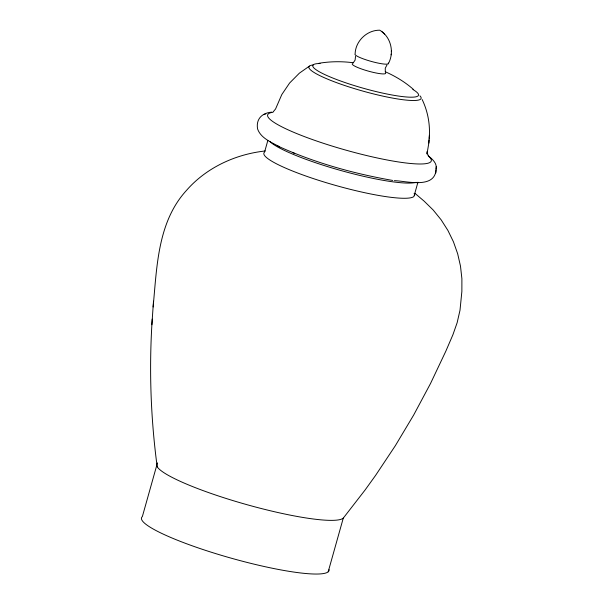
<?xml version="1.0" encoding="UTF-8"?>
<svg xmlns="http://www.w3.org/2000/svg" width="604" height="604" viewBox="0 0 604 604"><rect width="100%" height="100%" fill="white"/><g stroke="black" fill="none" stroke-linecap="round" stroke-linejoin="round"><path stroke-width="0.91" d="M429.195 138.376C430.358 125.096 427.942 111.536 422.151 99.524M152.238 319.123C148.954 368.342 150.66 417.877 157.191 466.771M388.281 63.767C394.616 52.563 391.037 36.784 379.75 30.2C366.96 30.011 355.439 41.11 355.122 53.907A17.38 2.597 15.7 0 0 371.52 61.487A17.38 2.597 15.7 0 0 388.327 63.073M153.122 306.968C156.934 266.84 157.576 222.03 186.432 190.464C206.296 167.648 235.477 154.201 265.292 150.97M391.166 54.836L391.218 54.126M391.362 51.68L391.407 51M427.156 151.634L426.998 154.005L428.832 143.027L429.406 135.304M428.832 143.027L429.036 139.917M394.314 180.664C405.594 180.822 434.095 189.18 435.997 170.373M436.065 169.248C437.424 163.284 432.2 159.026 428.115 155.726M435.824 172.948L436.239 166.696M151.861 324.756L153.507 301.192M157.448 462.891L142.363 516.571A97.403 14.564 15.7 0 0 229.377 557.658A97.403 14.564 15.7 0 0 329.112 569.693M267.836 140.475L264.575 152.087A78.286 11.71 15.7 0 0 328.614 183.397A78.286 11.71 15.7 0 0 413.929 196.481L417.945 182.197M328.183 571.807L343.276 518.134L365.141 489.927L375.56 475.439L395.333 445.707L413.664 415.054L430.509 383.532L445.82 351.218L452.894 334.79L457.137 322.725L460.006 310.237L461.871 291.445L461.894 278.723L460.49 266.115L457.666 253.763L453.461 241.834L447.926 230.471L441.139 219.818L433.174 210.003L424.136 201.147L414.94 193.333M386.968 64.998L385.276 68.161L385.299 71.982M353.068 63.088L355.092 60.128L355.545 56.323M273.287 111.732L275.56 108.984L281.804 94.556L289.588 83.042L299.358 73.182L309.422 66.123M271.74 112.133C261.962 112.888 255.839 119.147 257.583 128.931C260.8 138.301 271.649 142.378 279.554 146.81M263.367 114.662L265.828 113.922M318.92 63.284C330.192 61.397 341.766 61.253 353.098 62.725M392.698 180.445C353.234 173.544 314.231 162.687 277.734 146.009M385.714 71.936C395.673 76.391 405.141 82.114 413.34 89.347M292.94 152.684L294.314 153.288M384.597 34.088L382.113 31.823M428.923 156.73L427.707 154.36L427.209 151.74M429.406 157.017A84.983 12.707 15.7 0 1 343.419 149.437A84.983 12.707 15.7 0 1 273.008 112.246M412.849 89.46A54.926 8.214 15.7 0 1 363.925 88.41A54.926 8.214 15.7 0 1 320.097 63.533M419.954 95.855A58.271 8.713 15.7 0 1 359.516 90.139A58.271 8.713 15.7 0 1 313.363 64.93M385.586 72.835A17.38 2.597 15.7 0 1 368.78 71.242A17.38 2.597 15.7 0 1 352.381 63.669M343.276 518.134A97.403 14.564 15.7 0 1 242 503.275A97.403 14.564 15.7 0 1 156.579 464.227M414.133 193.371A78.286 11.71 15.7 0 1 414.676 195.107M416.164 182.302A78.286 11.71 15.7 0 1 342.007 170.834A78.286 11.71 15.7 0 1 270.116 141.766"/></g></svg>
